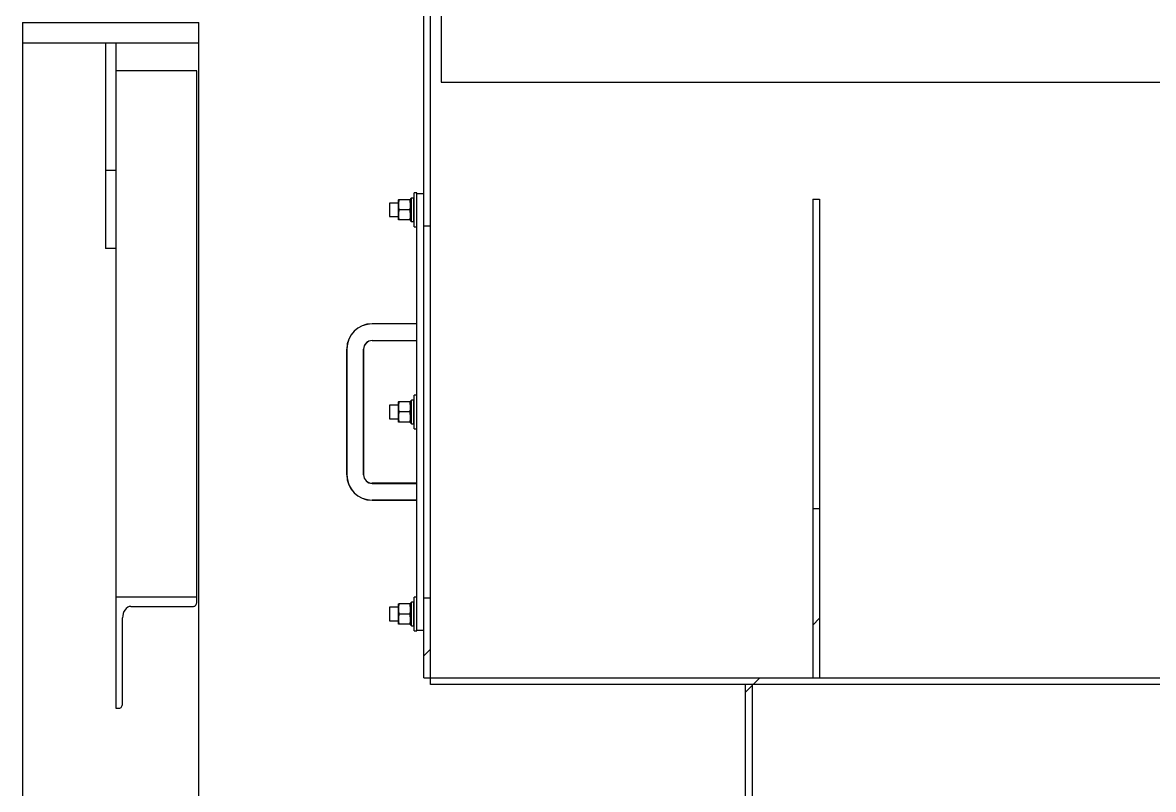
# Model space of a CAD drawing. Header units: millimetres. Extents: x 1293 to 41893, y 1011 to 26911.
# Drawn here: x 22937 to 23646, y 14349 to 14830 of the extents above; entities that cross this region are included whole.
import ezdxf

# ---------------------------------------------------------------- set-up
doc = ezdxf.new("R2010")
doc.units = ezdxf.units.MM
doc.header["$LTSCALE"] = 50
doc.layers.add('CAPA_1', color=7, linetype='Continuous')
doc.layers.add('STRUC', color=4, linetype='Continuous')

msp = doc.modelspace()

# ---------------------------------------------------------------- hatches: boundary and pattern name
at = {"layer": 'CAPA_1', "linetype": 'Continuous', "lineweight": 18}
h = msp.add_hatch(dxfattribs=at)
h.set_pattern_fill('ANSI32', color=256, scale=50, angle=3e-322, style=0)
h.paths.add_polyline_path([(23192.9091899, 14702.3877012), (23192.9091899, 15019.0543679), (23188.6758566, 15019.0543679), (23188.6758566, 14702.3877012)], flags=0)
h = msp.add_hatch(dxfattribs=at)
h.set_pattern_fill('ANSI32', color=256, scale=50, angle=3e-322, style=0)
h.paths.add_polyline_path([(23188.6758566, 14722.3877012), (23184.4425232, 14722.3877012), (23184.4425232, 14449.0543679), (23188.6758566, 14449.0543679)], flags=0)
h = msp.add_hatch(dxfattribs=at)
h.set_pattern_fill('ANSI32', color=256, scale=50, angle=3e-322, style=0)
edge = h.paths.add_edge_path(flags=0)
edge.add_line((23184.4425232, 14530.4914082), (23184.4425232, 14540.950661))
edge.add_line((23184.4425232, 14540.950661), (23156.3591899, 14540.950661))
edge.add_arc((23156.3591899, 14546.3043679), 5.3537069, 180, 270, ccw=False)
edge.add_line((23151.0054829, 14546.3043679), (23151.0054829, 14625.1377012))
edge.add_arc((23156.3591899, 14625.1377012), 5.3537069, 90, 180, ccw=False)
edge.add_line((23156.3591899, 14630.4914082), (23184.4425232, 14630.4914082))
edge.add_line((23184.4425232, 14630.4914082), (23184.4425232, 14640.950661))
edge.add_line((23184.4425232, 14640.950661), (23156.3591899, 14640.950661))
edge.add_arc((23156.3591899, 14625.1377012), 15.8129597, 90, 180)
edge.add_line((23140.5462302, 14625.1377012), (23140.5462302, 14546.3043679))
edge.add_arc((23156.3591899, 14546.3043679), 15.8129597, 180, 270)
edge.add_line((23156.3591899, 14530.4914082), (23184.4425232, 14530.4914082))
h = msp.add_hatch(dxfattribs=at)
h.set_pattern_fill('ANSI32', color=256, scale=50, angle=3e-322, style=0)
h.paths.add_polyline_path([(23436.6925232, 14524.9131089), (23432.4591899, 14524.9131089), (23432.4591899, 14419.0543679), (23436.6925232, 14419.0543679)], flags=0)
h = msp.add_hatch(dxfattribs=at)
h.set_pattern_fill('ANSI32', color=256, scale=50, angle=3e-322, style=0)
edge = h.paths.add_edge_path(flags=0)
edge.add_line((23046.5508566, 14469.6741533), (22995.7508566, 14469.6741533))
edge.add_line((22995.7508566, 14469.6741533), (22995.7508566, 14400.0444064))
edge.add_line((22995.7508566, 14400.0444064), (22997.8675232, 14400.0444064))
edge.add_ellipse((22997.8675232, 14402.9456458), major_axis=(0, 2.9012395), ratio=0.7295732387, start_angle=180, end_angle=270)
edge.add_line((22999.9841899, 14402.9456458), (22999.9841899, 14456.6185758))
edge.add_ellipse((23005.2758566, 14456.6185758), major_axis=(0, 7.2530986), ratio=0.7295732387, start_angle=0, end_angle=90, ccw=False)
edge.add_line((23005.2758566, 14463.8716744), (23044.4341899, 14463.8716744))
edge.add_ellipse((23044.4341899, 14466.7729139), major_axis=(0, 2.9012395), ratio=0.7295732387, start_angle=180, end_angle=270)
edge.add_line((23046.5508566, 14466.7729139), (23046.5508566, 14469.6741533))
h = msp.add_hatch(dxfattribs=at)
h.set_pattern_fill('ANSI32', color=256, scale=50, angle=3e-322, style=0)
h.paths.add_polyline_path([(23188.6758566, 14469.0543679), (23188.6758566, 14419.0543679), (23192.9091899, 14419.0543679), (23192.9091899, 14469.0543679)], flags=0)
h = msp.add_hatch(dxfattribs=at)
h.set_pattern_fill('ANSI32', color=256, scale=50, angle=3e-322, style=0)
h.paths.add_polyline_path([(24209.5758566, 14414.8210346), (24209.5758566, 14419.0543679), (23192.9091899, 14419.0543679), (23192.9091899, 14414.8210346)], flags=0)
h = msp.add_hatch(dxfattribs=at)
h.set_pattern_fill('ANSI32', color=256, scale=50, angle=3e-322, style=0)
h.paths.add_polyline_path([(23390.3425232, 14414.8210346), (23390.3425232, 14289.7553621), (23394.5758566, 14289.7553621), (23394.5758566, 14414.8210346)], flags=0)

# ---------------------------------------------------------------- linework, layer by layer
at = {"color": 7, "linetype": 'Continuous', "lineweight": 25}
for p, q in [((23188.6758566, 14419.0543679), (23188.6758566, 15040.2210346)), ((23199.5758566, 15025.7210346), (23199.5758566, 14792.3877012)), ((23192.9091899, 14414.8210346), (23192.9091899, 15019.0543679)), ((23199.5758566, 14792.3877012), (24202.9091899, 14792.3877012)), ((23172.7754566, 14716.6210346), (23167.3425232, 14716.6210346)), ((23167.3425232, 14716.6210346), (23167.3425232, 14708.1543679)), ((23172.8027775, 14718.7377012), (23172.7754566, 14718.6903799)), ((23172.7754566, 14718.6903799), (23172.7754566, 14706.0850226)), ((23179.9025143, 14718.7377012), (23173.3699988, 14718.7377012)), ((23180.4970566, 14718.6903799), (23180.4697356, 14718.7377012)), ((23181.0262232, 14719.7537012), (23180.4970566, 14719.2245346)), ((23180.4970566, 14719.2245346), (23180.4970566, 14705.5508679)), ((23181.0262232, 14705.0217012), (23181.0262232, 14719.7537012)), ((23182.2200232, 14719.7537012), (23181.0262232, 14719.7537012)), ((23182.2200232, 14719.7537012), (23182.2200232, 14705.0217012)), ((23182.7491899, 14719.2245346), (23182.2200232, 14719.7537012)), ((23184.4425232, 14722.9710346), (23182.7491899, 14722.9710346)), ((23182.7491899, 14701.8043679), (23182.7491899, 14722.9710346)), ((23184.4425232, 14448.4710346), (23184.4425232, 14722.9710346)), ((23188.6758566, 14722.3877012), (23184.4425232, 14722.3877012)), ((23432.4591899, 14719.0543679), (23432.4591899, 14419.0543679)), ((23432.4591899, 14719.0543679), (23436.6925232, 14719.0543679)), ((23436.6925232, 14719.0543679), (23436.6925232, 14419.0543679)), ((23179.9027006, 14712.3877012), (23173.3698125, 14712.3877012)), ((23167.3425232, 14708.1543679), (23172.7754566, 14708.1543679)), ((23179.9025143, 14706.0377012), (23173.3699988, 14706.0377012)), ((23180.4697356, 14706.0377012), (23180.4970566, 14706.0850226)), ((23180.4970566, 14705.5508679), (23181.0262232, 14705.0217012)), ((23181.0262232, 14705.0217012), (23182.2200232, 14705.0217012)), ((23182.2200232, 14705.0217012), (23182.7491899, 14705.5508679)), ((23188.6758566, 14702.3877012), (23192.9091899, 14702.3877012)), ((23182.7491899, 14701.8043679), (23184.4425232, 14701.8043679)), ((23184.4425232, 14641.0127012), (23156.3591899, 14641.0127012)), ((23184.4425232, 14640.950661), (23156.3591899, 14640.950661)), ((23140.4841899, 14625.1377012), (23140.4841899, 14546.3043679)), ((23140.5462302, 14546.3043679), (23140.5462302, 14625.1377012)), ((23151.0054829, 14625.1377012), (23151.0054829, 14546.3043679)), ((23151.0675232, 14546.3043679), (23151.0675232, 14625.1377012)), ((23156.3591899, 14630.4914082), (23184.4425232, 14630.4914082)), ((23156.3591899, 14630.4293679), (23184.4425232, 14630.4293679)), ((23184.4425232, 14596.3043679), (23182.7491899, 14596.3043679)), ((23182.7491899, 14575.1377012), (23182.7491899, 14596.3043679)), ((23172.7754566, 14589.9543679), (23167.3425232, 14589.9543679)), ((23167.3425232, 14589.9543679), (23167.3425232, 14581.4877012)), ((23172.8027775, 14592.0710346), (23172.7754566, 14592.0237132)), ((23172.7754566, 14592.0237132), (23172.7754566, 14579.4183559)), ((23179.9025143, 14592.0710346), (23173.3699988, 14592.0710346)), ((23180.4970566, 14592.0237132), (23180.4697356, 14592.0710346)), ((23181.0262232, 14593.0870346), (23180.4970566, 14592.5578679)), ((23180.4970566, 14592.5578679), (23180.4970566, 14578.8842012)), ((23181.0262232, 14578.3550346), (23181.0262232, 14593.0870346)), ((23182.2200232, 14593.0870346), (23181.0262232, 14593.0870346)), ((23182.2200232, 14593.0870346), (23182.2200232, 14578.3550346)), ((23182.7491899, 14592.5578679), (23182.2200232, 14593.0870346)), ((23179.9027006, 14585.7210346), (23173.3698125, 14585.7210346)), ((23167.3425232, 14581.4877012), (23172.7754566, 14581.4877012)), ((23179.9025143, 14579.3710346), (23173.3699988, 14579.3710346)), ((23180.4697356, 14579.3710346), (23180.4970566, 14579.4183559)), ((23180.4970566, 14578.8842012), (23181.0262232, 14578.3550346)), ((23181.0262232, 14578.3550346), (23182.2200232, 14578.3550346)), ((23182.2200232, 14578.3550346), (23182.7491899, 14578.8842012)), ((23182.7491899, 14575.1377012), (23184.4425232, 14575.1377012)), ((23184.4425232, 14541.0127012), (23156.3591899, 14541.0127012)), ((23156.3591899, 14540.950661), (23184.4425232, 14540.950661)), ((23184.4425232, 14530.4914082), (23156.3591899, 14530.4914082)), ((23156.3591899, 14530.4293679), (23184.4425232, 14530.4293679)), ((23436.6925232, 14524.9131089), (23432.4591899, 14524.9131089)), ((23184.4425232, 14469.6377012), (23182.7491899, 14469.6377012)), ((23182.7491899, 14448.4710346), (23182.7491899, 14469.6377012)), ((23192.9091899, 14469.0543679), (23188.6758566, 14469.0543679)), ((23172.7754566, 14463.2877012), (23167.3425232, 14463.2877012)), ((23167.3425232, 14463.2877012), (23167.3425232, 14454.8210346)), ((23172.8027775, 14465.4043679), (23172.7754566, 14465.3570466)), ((23172.7754566, 14465.3570466), (23172.7754566, 14452.7516893)), ((23179.9025143, 14465.4043679), (23173.3699988, 14465.4043679)), ((23180.4970566, 14465.3570466), (23180.4697356, 14465.4043679)), ((23181.0262232, 14466.4203679), (23180.4970566, 14465.8912012)), ((23180.4970566, 14465.8912012), (23180.4970566, 14452.2175346)), ((23181.0262232, 14451.6883679), (23181.0262232, 14466.4203679)), ((23182.2200232, 14466.4203679), (23181.0262232, 14466.4203679)), ((23182.2200232, 14466.4203679), (23182.2200232, 14451.6883679)), ((23182.7491899, 14465.8912012), (23182.2200232, 14466.4203679)), ((23167.3425232, 14454.8210346), (23172.7754566, 14454.8210346)), ((23179.9027006, 14459.0543679), (23173.3698125, 14459.0543679)), ((23179.9025143, 14452.7043679), (23173.3699988, 14452.7043679)), ((23180.4697356, 14452.7043679), (23180.4970566, 14452.7516893)), ((23180.4970566, 14452.2175346), (23181.0262232, 14451.6883679)), ((23181.0262232, 14451.6883679), (23182.2200232, 14451.6883679)), ((23182.2200232, 14451.6883679), (23182.7491899, 14452.2175346)), ((23182.7491899, 14448.4710346), (23184.4425232, 14448.4710346)), ((23184.4425232, 14449.0543679), (23188.6758566, 14449.0543679)), ((23188.6758566, 14419.0543679), (24213.8091899, 14419.0543679)), ((24209.5758566, 14414.8210346), (23192.9091899, 14414.8210346)), ((23390.3425232, 14254.2187324), (23390.3425232, 14414.8210346)), ((23394.5758566, 14414.8210346), (23394.5758566, 14280.4181285))]:
    msp.add_line(p, q, dxfattribs=at)
for centre, radius, start, end in [((23156.3591899, 14625.1377012), 15.875, 90, 180), ((23156.3591899, 14625.1377012), 15.8129597, 90, 180), ((23156.3591899, 14625.1377012), 5.3537069, 90, 180), ((23156.3591899, 14625.1377012), 5.2916667, 90, 180), ((23156.3591899, 14546.3043679), 15.875, 180, 270), ((23156.3591899, 14546.3043679), 15.8129597, 180, 270), ((23156.3591899, 14546.3043679), 5.3537069, 180, 270), ((23156.3591899, 14546.3043679), 5.2916667, 180, 270)]:
    msp.add_arc(centre, radius, start, end, dxfattribs=at)
for points, knots in [([(23173.3699988, 14718.7377012), (23173.2061742, 14718.1865416), (23172.8749728, 14717.072271), (23172.7537903, 14715.4213789), (23172.9315755, 14713.8432862), (23173.2228439, 14712.875851), (23173.3698125, 14712.3877012)], [0, 0, 0, 0, 0.2646176718, 0.5349733347, 0.7653562273, 1, 1, 1, 1]), ([(23172.8415009, 14718.7377012), (23172.8333329, 14718.7377012), (23172.8070985, 14718.7377012), (23173.0406845, 14718.7377012), (23173.2876887, 14718.7377012), (23173.3699988, 14718.7377012)], [0, 0, 0, 0, 0.2316277331, 0.7439526031, 1, 1, 1, 1]), ([(23179.9027006, 14712.3877012), (23180.0664931, 14712.9388425), (23180.3976303, 14714.0530774), (23180.5187137, 14715.7039509), (23180.3408372, 14717.2820604), (23180.0495117, 14718.2495329), (23179.9025143, 14718.7377012)], [0, 0, 0, 0, 0.2646061211, 0.5349506065, 0.7653448938, 1, 1, 1, 1]), ([(23179.9025143, 14718.7377012), (23179.9848282, 14718.7377012), (23180.2277196, 14718.7377012), (23180.4626539, 14718.7377012), (23180.4372309, 14718.7377012), (23180.4288775, 14718.7377012)], [0, 0, 0, 0, 0.2560507749, 0.7555536161, 1, 1, 1, 1]), ([(23179.9025143, 14718.7377012), (23180.0858445, 14718.1882625), (23180.3180536, 14717.4923337), (23180.3596278, 14716.7725468), (23180.3683789, 14716.6210346)], [0, 0, 0, 0, 0.7895040827, 1, 1, 1, 1]), ([(23173.3698125, 14712.3877012), (23173.20602, 14711.83656), (23172.8748828, 14710.7223251), (23172.7537994, 14709.0714516), (23172.9316759, 14707.4933421), (23173.2230014, 14706.5258696), (23173.3699988, 14706.0377012)], [0, 0, 0, 0, 0.2646061211, 0.5349506065, 0.7653448938, 1, 1, 1, 1]), ([(23179.9025143, 14706.0377012), (23180.0663389, 14706.5888609), (23180.3975403, 14707.7031315), (23180.5187228, 14709.3540236), (23180.3409376, 14710.9321163), (23180.0496692, 14711.8995515), (23179.9027006, 14712.3877012)], [0, 0, 0, 0, 0.2646176718, 0.5349733347, 0.7653562273, 1, 1, 1, 1]), ([(23173.3699988, 14706.0377012), (23173.2876849, 14706.0377012), (23173.0447935, 14706.0377012), (23172.8098592, 14706.0377012), (23172.8352822, 14706.0377012), (23172.8436357, 14706.0377012)], [0, 0, 0, 0, 0.2560507749, 0.7555536161, 1, 1, 1, 1]), ([(23180.3715638, 14708.1543679), (23180.3518232, 14707.9388841), (23180.2860014, 14707.2203886), (23180.0604328, 14706.524727), (23179.9025143, 14706.0377012)], [0, 0, 0, 0, 0.29990983444, 1, 1, 1, 1]), ([(23179.9025143, 14706.0377012), (23180.1199669, 14706.0377012), (23180.4855905, 14706.0377012), (23180.4838569, 14706.0377012), (23180.2367705, 14706.0377012), (23179.9860596, 14706.0377012), (23179.9025143, 14706.0377012)], [0, 0, 0, 0, 0.3661794341, 0.6156922034, 0.8719357593, 1, 1, 1, 1]), ([(23173.3699988, 14592.0710346), (23173.2061742, 14591.519875), (23172.8749728, 14590.4056043), (23172.7537903, 14588.7547122), (23172.9315755, 14587.1766195), (23173.2228439, 14586.2091843), (23173.3698125, 14585.7210346)], [0, 0, 0, 0, 0.2646176718, 0.5349733347, 0.7653562273, 1, 1, 1, 1]), ([(23172.8415009, 14592.0710346), (23172.8333329, 14592.0710346), (23172.8070985, 14592.0710346), (23173.0406845, 14592.0710346), (23173.2876887, 14592.0710346), (23173.3699988, 14592.0710346)], [0, 0, 0, 0, 0.2316277331, 0.7439526031, 1, 1, 1, 1]), ([(23179.9027006, 14585.7210346), (23180.0664931, 14586.2721759), (23180.3976303, 14587.3864107), (23180.5187137, 14589.0372842), (23180.3408372, 14590.6153937), (23180.0495117, 14591.5828663), (23179.9025143, 14592.0710346)], [0, 0, 0, 0, 0.2646061211, 0.5349506065, 0.7653448938, 1, 1, 1, 1]), ([(23179.9025143, 14592.0710346), (23179.9848282, 14592.0710346), (23180.2277196, 14592.0710346), (23180.4626539, 14592.0710346), (23180.4372309, 14592.0710346), (23180.4288775, 14592.0710346)], [0, 0, 0, 0, 0.2560507749, 0.75555361614, 1, 1, 1, 1]), ([(23179.9025143, 14592.0710346), (23180.0858445, 14591.5215959), (23180.3180536, 14590.825667), (23180.3596278, 14590.1058801), (23180.3683789, 14589.9543679)], [0, 0, 0, 0, 0.78950408268, 1, 1, 1, 1]), ([(23173.3698125, 14585.7210346), (23173.20602, 14585.1698933), (23172.8748828, 14584.0556584), (23172.7537994, 14582.4047849), (23172.9316759, 14580.8266755), (23173.2230014, 14579.8592029), (23173.3699988, 14579.3710346)], [0, 0, 0, 0, 0.2646061211, 0.5349506065, 0.7653448938, 1, 1, 1, 1]), ([(23179.9025143, 14579.3710346), (23180.0663389, 14579.9221942), (23180.3975403, 14581.0364648), (23180.5187228, 14582.6873569), (23180.3409376, 14584.2654497), (23180.0496692, 14585.2328849), (23179.9027006, 14585.7210346)], [0, 0, 0, 0, 0.2646176718, 0.5349733347, 0.7653562273, 1, 1, 1, 1]), ([(23173.3699988, 14579.3710346), (23173.2876849, 14579.3710346), (23173.0447935, 14579.3710346), (23172.8098592, 14579.3710346), (23172.8352822, 14579.3710346), (23172.8436357, 14579.3710346)], [0, 0, 0, 0, 0.2560507749, 0.75555361613, 1, 1, 1, 1]), ([(23180.3715638, 14581.4877012), (23180.3518232, 14581.2722174), (23180.2860014, 14580.5537219), (23180.0604328, 14579.8580604), (23179.9025143, 14579.3710346)], [0, 0, 0, 0, 0.2999098344, 1, 1, 1, 1]), ([(23179.9025143, 14579.3710346), (23180.1199669, 14579.3710346), (23180.4855905, 14579.3710346), (23180.4838569, 14579.3710346), (23180.2367705, 14579.3710346), (23179.9860596, 14579.3710346), (23179.9025143, 14579.3710346)], [0, 0, 0, 0, 0.3661794341, 0.6156922034, 0.8719357593, 1, 1, 1, 1]), ([(23173.3699988, 14465.4043679), (23173.2061742, 14464.8532083), (23172.8749728, 14463.7389377), (23172.7537903, 14462.0880456), (23172.9315755, 14460.5099528), (23173.2228439, 14459.5425176), (23173.3698125, 14459.0543679)], [0, 0, 0, 0, 0.2646176718, 0.5349733347, 0.7653562273, 1, 1, 1, 1]), ([(23172.8415009, 14465.4043679), (23172.8333329, 14465.4043679), (23172.8070985, 14465.4043679), (23173.0406845, 14465.4043679), (23173.2876887, 14465.4043679), (23173.3699988, 14465.4043679)], [0, 0, 0, 0, 0.2316277331, 0.7439526031, 1, 1, 1, 1]), ([(23179.9027006, 14459.0543679), (23180.0664931, 14459.6055092), (23180.3976303, 14460.7197441), (23180.5187137, 14462.3706176), (23180.3408372, 14463.948727), (23180.0495117, 14464.9161996), (23179.9025143, 14465.4043679)], [0, 0, 0, 0, 0.2646061211, 0.5349506065, 0.7653448938, 1, 1, 1, 1]), ([(23179.9025143, 14465.4043679), (23179.9848282, 14465.4043679), (23180.2277196, 14465.4043679), (23180.4626539, 14465.4043679), (23180.4372309, 14465.4043679), (23180.4288775, 14465.4043679)], [0, 0, 0, 0, 0.2560507749, 0.7555536161, 1, 1, 1, 1]), ([(23179.9025143, 14465.4043679), (23180.0858445, 14464.8549292), (23180.3180536, 14464.1590003), (23180.3596278, 14463.4392134), (23180.3683789, 14463.2877012)], [0, 0, 0, 0, 0.7895040827, 1, 1, 1, 1]), ([(23173.3698125, 14459.0543679), (23173.20602, 14458.5032266), (23172.8748828, 14457.3889918), (23172.7537994, 14455.7381183), (23172.9316759, 14454.1600088), (23173.2230014, 14453.1925362), (23173.3699988, 14452.7043679)], [0, 0, 0, 0, 0.2646061211, 0.5349506065, 0.7653448938, 1, 1, 1, 1]), ([(23179.9025143, 14452.7043679), (23180.0663389, 14453.2555275), (23180.3975403, 14454.3697982), (23180.5187228, 14456.0206903), (23180.3409376, 14457.598783), (23180.0496692, 14458.5662182), (23179.9027006, 14459.0543679)], [0, 0, 0, 0, 0.2646176718, 0.5349733347, 0.7653562273, 1, 1, 1, 1]), ([(23180.3715638, 14454.8210346), (23180.3518232, 14454.6055507), (23180.2860014, 14453.8870552), (23180.0604328, 14453.1913937), (23179.9025143, 14452.7043679)], [0, 0, 0, 0, 0.2999098344, 1, 1, 1, 1]), ([(23173.3699988, 14452.7043679), (23173.2876849, 14452.7043679), (23173.0447935, 14452.7043679), (23172.8098592, 14452.7043679), (23172.8352822, 14452.7043679), (23172.8436357, 14452.7043679)], [0, 0, 0, 0, 0.2560507749, 0.7555536161, 1, 1, 1, 1]), ([(23179.9025143, 14452.7043679), (23180.1199669, 14452.7043679), (23180.4855905, 14452.7043679), (23180.4838569, 14452.7043679), (23180.2367705, 14452.7043679), (23179.9860596, 14452.7043679), (23179.9025143, 14452.7043679)], [0, 0, 0, 0, 0.3661794341, 0.6156922034, 0.8719357593, 1, 1, 1, 1])]:
    msp.add_open_spline(points, degree=3, knots=knots, dxfattribs=at)
at = {"layer": 'STRUC', "linetype": 'Continuous', "lineweight": 25}
for p, q in [((22937.3731899, 14829.7183679), (22937.3731899, 13395.3610346)), ((22937.3731899, 14829.7183679), (23047.7785232, 14829.7183679)), ((23047.7785232, 13395.3610346), (23047.7785232, 14829.7183679)), ((22937.3731899, 14817.0183679), (23047.7785232, 14817.0183679)), ((22989.4008566, 14817.0183679), (22989.4008566, 14688.1637012)), ((22995.7508566, 14817.0183679), (22995.7508566, 14400.0444064)), ((23046.5508566, 14799.5042289), (22995.7508566, 14799.5042289)), ((23046.5508566, 14466.7729139), (23046.5508566, 14799.5042289)), ((22995.7508566, 14737.0183679), (22989.4008566, 14737.0183679)), ((22995.7508566, 14688.1637012), (22989.4008566, 14688.1637012)), ((23046.5508566, 14469.6741533), (22995.7508566, 14469.6741533)), ((23005.2758566, 14463.8716744), (23044.4341899, 14463.8716744)), ((22999.9841899, 14402.9456458), (22999.9841899, 14456.6185758)), ((22995.7508566, 14400.0444064), (22997.8675232, 14400.0444064))]:
    msp.add_line(p, q, dxfattribs=at)
for centre, major_axis, start_param, end_param in [((23005.2758566, 14456.6185758), (0, 7.2530986), 0, 1.5707963268), ((23044.4341899, 14466.7729139), (0, 2.9012395), 3.1415926536, 4.7123889804), ((22997.8675232, 14402.9456458), (0, 2.9012395), 3.1415926536, 4.7123889804)]:
    msp.add_ellipse(centre, major_axis=major_axis, ratio=0.7295732387, start_param=start_param, end_param=end_param, dxfattribs=at)

doc.saveas('drawing.dxf')
